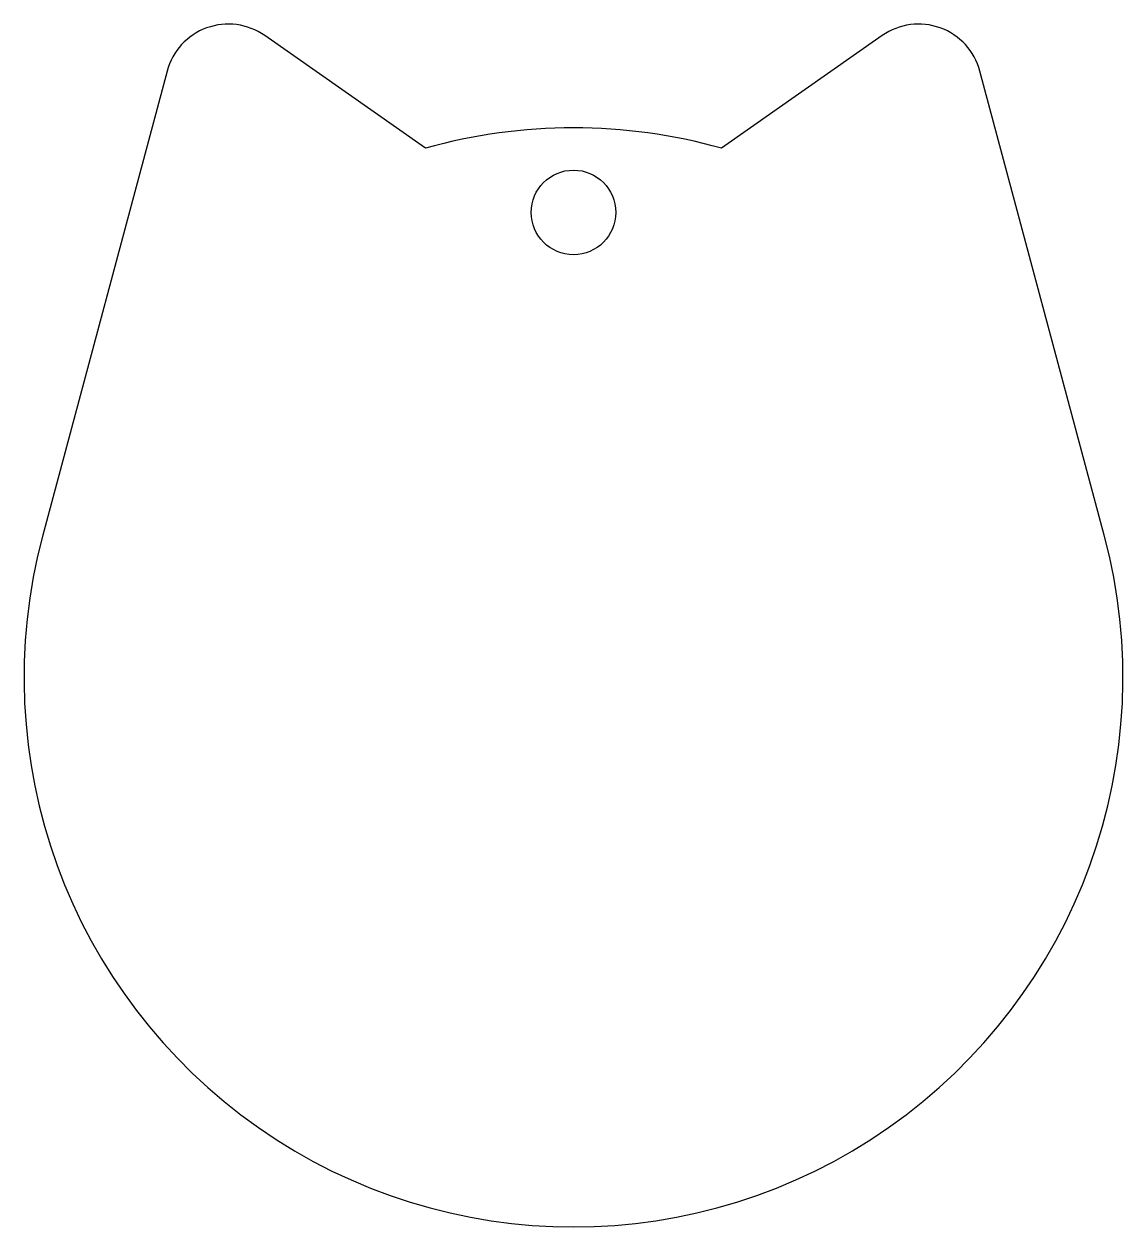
# Model space of a CAD drawing. Header units: millimetres. Extents: x -12.9 to 13.1, y -14.4 to 14.1.
import ezdxf

# ---------------------------------------------------------------- set-up
doc = ezdxf.new("R2010")
doc.units = ezdxf.units.MM
doc.layers.get('0').update_dxf_attribs({"linetype": 'CONTINUOUS'})

msp = doc.modelspace()

# ---------------------------------------------------------------- linework, layer by layer
msp.add_lwpolyline([(-9.559, 12.944), (-12.501, 1.964, 1.303225), (12.613, 1.964), (9.671, 12.944, 0.520567), (7.362, 13.784), (3.556, 11.12, 0.137147), (-3.444, 11.12), (-7.25, 13.784, 0.520567)], format="xyb", close=True)
msp.add_circle((0.056, 9.6), 1)

doc.saveas('drawing.dxf')
